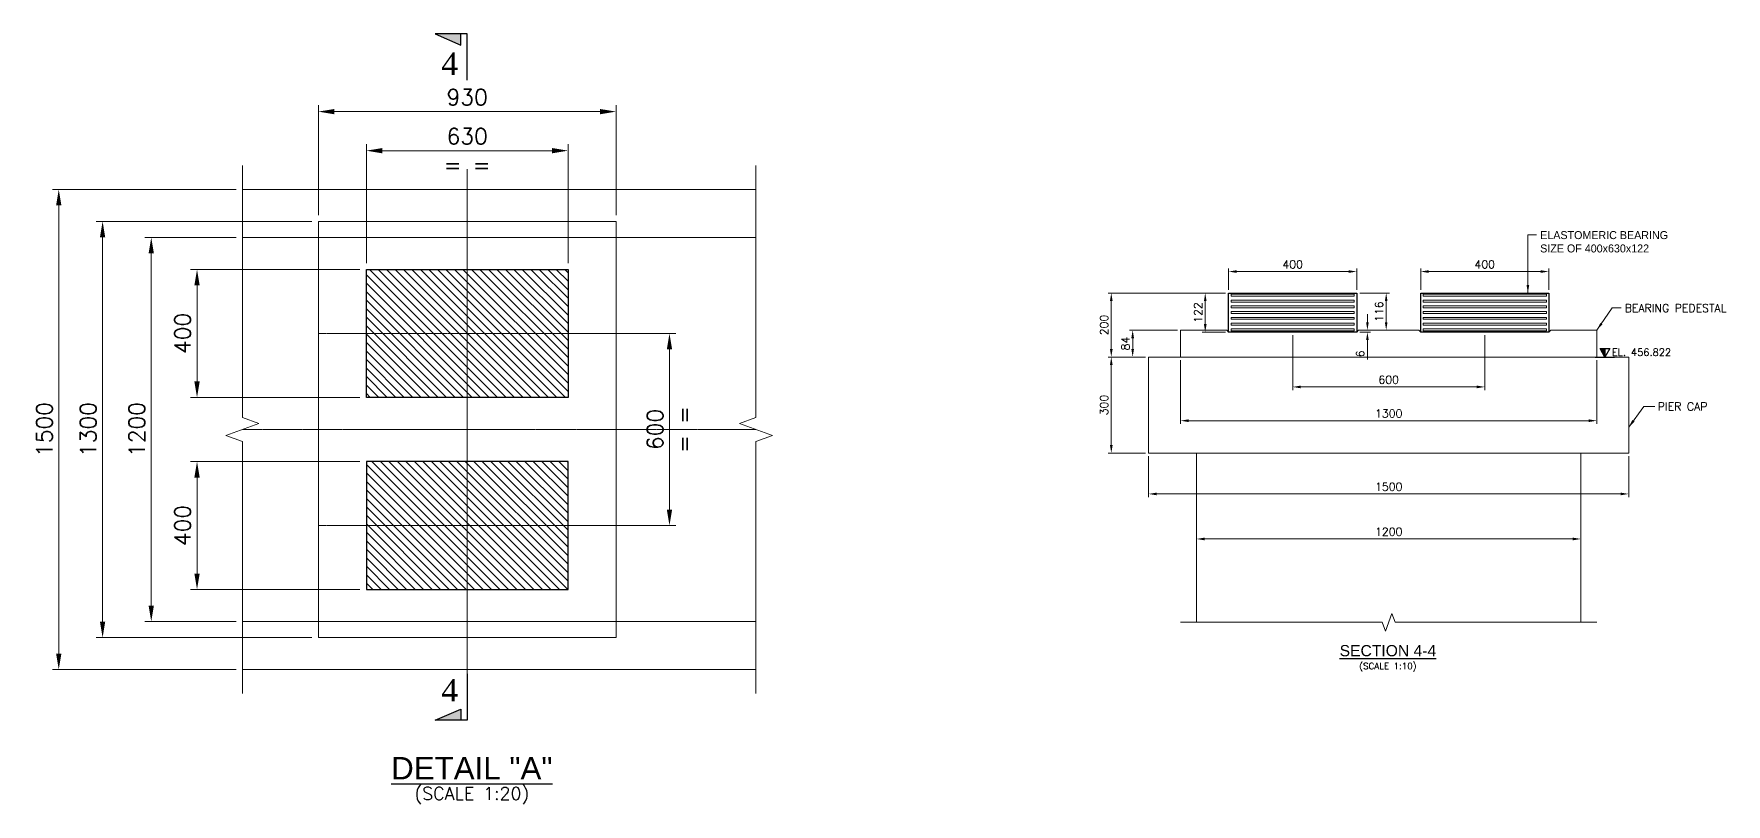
# Model space of a CAD drawing. Extents: x 2542500 to 2835796, y -294794 to -159040.
# Drawn here: x 2633981 to 2639268, y -203049 to -200643 of the extents above; entities that cross this region are included whole.
import ezdxf
from ezdxf.enums import TextEntityAlignment as Align

# ---------------------------------------------------------------- set-up
doc = ezdxf.new("R2010")
doc.units = 0
doc.header["$LTSCALE"] = 8
doc.header["$MEASUREMENT"] = 0
doc.header["$PDMODE"] = 35
doc.linetypes.add('CENTER2', pattern=[1.125, 0.75, -0.125, 0.125, -0.125])
doc.linetypes.add('HIDDEN', pattern=[0.375, 0.25, -0.125])
doc.layers.get('0').update_dxf_attribs({"color": 22, "linetype": 'CONTINUOUS'})
doc.layers.get('DEFPOINTS').update_dxf_attribs({"linetype": 'CONTINUOUS'})
for name, color, linetype in [('BASE PLATE', 6, 'CONTINUOUS'), ('PUMP', 4, 'CONTINUOUS'), ('TEXT M', 1, 'CONTINUOUS')]:
    doc.layers.add(name, color=color, linetype=linetype)
for name, color, linetype, lineweight in [('BEARING', 150, 'CONTINUOUS', 20), ('CENTER', 8, 'CENTER2', 9), ('DIMENSION', 8, 'CONTINUOUS', 18), ('HATCH SOLID', 253, 'CONTINUOUS', 5), ('LEVEL', 6, 'CONTINUOUS', 20), ('R_DASHED', 183, 'HIDDEN', 9), ('R_DIMENSION', 8, 'CONTINUOUS', 15), ('R_HATCH SOLID', 253, 'CONTINUOUS', 5), ('SEC MARK', 1, 'CONTINUOUS', 25), ('TEXT G', 7, 'CONTINUOUS', 18)]:
    doc.layers.add(name, color=color, linetype=linetype, lineweight=lineweight)
doc.styles.add('ARIEL', font='arial.ttf')
doc.styles.add('ROMANDS', font='romand.shx')
doc.styles.add('ROMANS', font='romans.shx')
doc.styles.add('TIMES NR', font='times.ttf')
doc.dimstyles.new('DIM-10', dxfattribs={"dimscale": 10, "dimtxt": 2.5, "dimasz": 2.5, "dimexe": 1, "dimexo": 1, "dimgap": 1, "dimtad": 1, "dimdec": 0, "dimzin": 0, "dimdsep": 46, "dimtxsty": 'ROMANS', "dimcen": 1, "dimclrd": 256, "dimclre": 256, "dimclrt": 7, "dimadec": 0, "dimazin": 0, "dimtfac": 1, "dimtdec": 0, "dimtofl": 0, "dimtmove": 0, "dimatfit": 3, "dimfxl": 1, "dimtolj": 1, "dimtzin": 0, "dimlwd": 9, "dimlwe": 5, "dimarcsym": 0})
doc.dimstyles.new('DIM-20', dxfattribs={"dimscale": 20, "dimtxt": 2.5, "dimasz": 2.5, "dimexe": 1, "dimexo": 1, "dimgap": 1, "dimtad": 1, "dimdec": 0, "dimzin": 0, "dimdsep": 46, "dimtxsty": 'ROMANS', "dimcen": 1, "dimclrd": 256, "dimclre": 256, "dimclrt": 7, "dimadec": 0, "dimazin": 0, "dimtfac": 1, "dimtdec": 0, "dimtofl": 0, "dimtmove": 0, "dimatfit": 3, "dimfxl": 1, "dimtolj": 1, "dimtzin": 0, "dimlwd": 9, "dimlwe": 5, "dimarcsym": 0})

# ---------------------------------------------------------------- blocks, each defined once
blk = doc.blocks.new('*D71')
at = {"layer": 'DEFPOINTS', "color": 0, "transparency": 16777216}
for p in [(2635020, -201008), (2635020, -201379), (2635650, -201379)]:
    blk.add_point(p, dxfattribs=at)
at = {"layer": 'R_DIMENSION', "lineweight": 5, "transparency": 16777216}
for p, q in [((2635020, -201359), (2635020, -200988)), ((2635650, -201359), (2635650, -200988))]:
    blk.add_line(p, q, dxfattribs=at)
at = {"layer": 'R_DIMENSION', "lineweight": 9, "transparency": 16777216}
blk.add_line((2635600, -201008), (2635070, -201008), dxfattribs=at)
at = {"layer": 'R_DIMENSION', "transparency": 16777216}
for points in [[(2635070, -200999.7), (2635070, -201016.3), (2635020, -201008)], [(2635600, -200999.7), (2635600, -201016.3), (2635650, -201008)]]:
    blk.add_solid(points, dxfattribs=at)
at = {"layer": 'R_DIMENSION', "color": 7, "transparency": 16777216, "char_height": 50, "attachment_point": 5, "style": 'ROMANS'}
for s, insert in [('\\A1;630', (2635335, -200963)), ('\\A1;= =', (2635335, -201053))]:
    blk.add_mtext(s, dxfattribs=dict(at, insert=insert))
blk = doc.blocks.new('*D72')
at = {"layer": 'DEFPOINTS', "color": 0, "transparency": 16777216}
for p in [(2634870, -200886), (2634870, -201229), (2635800, -201229)]:
    blk.add_point(p, dxfattribs=at)
at = {"layer": 'R_DIMENSION', "lineweight": 5, "transparency": 16777216}
for p, q in [((2634870, -201209), (2634870, -200866)), ((2635800, -201209), (2635800, -200866))]:
    blk.add_line(p, q, dxfattribs=at)
at = {"layer": 'R_DIMENSION', "lineweight": 9, "transparency": 16777216}
blk.add_line((2635750, -200886), (2634920, -200886), dxfattribs=at)
at = {"layer": 'R_DIMENSION', "transparency": 16777216}
for points in [[(2634920, -200877.7), (2634920, -200894.3), (2634870, -200886)], [(2635750, -200877.7), (2635750, -200894.3), (2635800, -200886)]]:
    blk.add_solid(points, dxfattribs=at)
at = {"layer": 'R_DIMENSION', "color": 7, "transparency": 16777216, "insert": (2635335, -200841), "char_height": 50, "attachment_point": 5, "style": 'ROMANS'}
blk.add_mtext('\\A1;930', dxfattribs=at)
blk = doc.blocks.new('*D73')
at = {"layer": 'DEFPOINTS', "color": 0, "transparency": 16777216}
for p in [(2635020, -201379), (2634491, -201779), (2635020, -201779)]:
    blk.add_point(p, dxfattribs=at)
at = {"layer": 'R_DIMENSION', "lineweight": 5, "transparency": 16777216}
for p, q in [((2635000, -201379), (2634471, -201379)), ((2635000, -201779), (2634471, -201779))]:
    blk.add_line(p, q, dxfattribs=at)
at = {"layer": 'R_DIMENSION', "lineweight": 9, "transparency": 16777216}
blk.add_line((2634491, -201429), (2634491, -201729), dxfattribs=at)
at = {"layer": 'R_DIMENSION', "transparency": 16777216}
for points in [[(2634482.7, -201429), (2634499.3, -201429), (2634491, -201379)], [(2634482.7, -201729), (2634499.3, -201729), (2634491, -201779)]]:
    blk.add_solid(points, dxfattribs=at)
at = {"layer": 'R_DIMENSION', "color": 7, "transparency": 16777216, "insert": (2634446, -201579), "char_height": 50, "attachment_point": 5, "rotation": 90, "style": 'ROMANS'}
blk.add_mtext('\\A1;400', dxfattribs=at)
blk = doc.blocks.new('*D74')
at = {"layer": 'DEFPOINTS', "color": 0, "transparency": 16777216}
for p in [(2635020, -201979), (2634491, -202379), (2635020, -202379)]:
    blk.add_point(p, dxfattribs=at)
at = {"layer": 'R_DIMENSION', "lineweight": 5, "transparency": 16777216}
for p, q in [((2635000, -201979), (2634471, -201979)), ((2635000, -202379), (2634471, -202379))]:
    blk.add_line(p, q, dxfattribs=at)
at = {"layer": 'R_DIMENSION', "lineweight": 9, "transparency": 16777216}
blk.add_line((2634491, -202029), (2634491, -202329), dxfattribs=at)
at = {"layer": 'R_DIMENSION', "transparency": 16777216}
for points in [[(2634482.7, -202029), (2634499.3, -202029), (2634491, -201979)], [(2634482.7, -202329), (2634499.3, -202329), (2634491, -202379)]]:
    blk.add_solid(points, dxfattribs=at)
at = {"layer": 'R_DIMENSION', "color": 7, "transparency": 16777216, "insert": (2634446, -202179), "char_height": 50, "attachment_point": 5, "rotation": 90, "style": 'ROMANS'}
blk.add_mtext('\\A1;400', dxfattribs=at)
blk = doc.blocks.new('*D75')
at = {"layer": 'DEFPOINTS', "color": 0, "transparency": 16777216}
for p in [(2635650, -201579), (2635967, -201579), (2635650, -202179)]:
    blk.add_point(p, dxfattribs=at)
at = {"layer": 'R_DIMENSION', "lineweight": 5, "transparency": 16777216}
for p, q in [((2635670, -201579), (2635987, -201579)), ((2635670, -202179), (2635987, -202179))]:
    blk.add_line(p, q, dxfattribs=at)
at = {"layer": 'R_DIMENSION', "lineweight": 9, "transparency": 16777216}
blk.add_line((2635967, -202129), (2635967, -201629), dxfattribs=at)
at = {"layer": 'R_DIMENSION', "transparency": 16777216}
for points in [[(2635958.7, -201629), (2635975.3, -201629), (2635967, -201579)], [(2635958.7, -202129), (2635975.3, -202129), (2635967, -202179)]]:
    blk.add_solid(points, dxfattribs=at)
at = {"layer": 'R_DIMENSION', "color": 7, "transparency": 16777216, "char_height": 50, "attachment_point": 5, "rotation": 90, "style": 'ROMANS'}
for s, insert in [('\\A1;600', (2635922, -201879)), ('\\A1;= =', (2636012, -201879))]:
    blk.add_mtext(s, dxfattribs=dict(at, insert=insert))
blk = doc.blocks.new('*D76')
at = {"layer": 'DEFPOINTS', "color": 0, "transparency": 16777216}
for p in [(2634348, -201279), (2634633, -201279), (2634633, -202479)]:
    blk.add_point(p, dxfattribs=at)
at = {"layer": 'R_DIMENSION', "lineweight": 5, "transparency": 16777216}
for p, q in [((2634613, -201279), (2634328, -201279)), ((2634613, -202479), (2634328, -202479))]:
    blk.add_line(p, q, dxfattribs=at)
at = {"layer": 'R_DIMENSION', "lineweight": 9, "transparency": 16777216}
blk.add_line((2634348, -202429), (2634348, -201329), dxfattribs=at)
at = {"layer": 'R_DIMENSION', "transparency": 16777216}
for points in [[(2634339.7, -201329), (2634356.3, -201329), (2634348, -201279)], [(2634339.7, -202429), (2634356.3, -202429), (2634348, -202479)]]:
    blk.add_solid(points, dxfattribs=at)
at = {"layer": 'R_DIMENSION', "color": 7, "transparency": 16777216, "insert": (2634303, -201879), "char_height": 50, "attachment_point": 5, "rotation": 90, "style": 'ROMANS'}
blk.add_mtext('\\A1;1200', dxfattribs=at)
blk = doc.blocks.new('*D77')
at = {"layer": 'DEFPOINTS', "color": 0, "transparency": 16777216}
for p in [(2634870, -201229), (2634196, -202529), (2634870, -202529)]:
    blk.add_point(p, dxfattribs=at)
at = {"layer": 'R_DIMENSION', "lineweight": 5, "transparency": 16777216}
for p, q in [((2634850, -201229), (2634176, -201229)), ((2634850, -202529), (2634176, -202529))]:
    blk.add_line(p, q, dxfattribs=at)
at = {"layer": 'R_DIMENSION', "lineweight": 9, "transparency": 16777216}
blk.add_line((2634196, -201279), (2634196, -202479), dxfattribs=at)
at = {"layer": 'R_DIMENSION', "transparency": 16777216}
for points in [[(2634187.7, -201279), (2634204.3, -201279), (2634196, -201229)], [(2634187.7, -202479), (2634204.3, -202479), (2634196, -202529)]]:
    blk.add_solid(points, dxfattribs=at)
at = {"layer": 'R_DIMENSION', "color": 7, "transparency": 16777216, "insert": (2634151, -201879), "char_height": 50, "attachment_point": 5, "rotation": 90, "style": 'ROMANS'}
blk.add_mtext('\\A1;1300', dxfattribs=at)
blk = doc.blocks.new('*D78')
at = {"layer": 'DEFPOINTS', "color": 0, "transparency": 16777216}
for p in [(2634633, -201129), (2634059, -202629), (2634633, -202629)]:
    blk.add_point(p, dxfattribs=at)
at = {"layer": 'R_DIMENSION', "lineweight": 5, "transparency": 16777216}
for p, q in [((2634613, -201129), (2634039, -201129)), ((2634613, -202629), (2634039, -202629))]:
    blk.add_line(p, q, dxfattribs=at)
at = {"layer": 'R_DIMENSION', "lineweight": 9, "transparency": 16777216}
blk.add_line((2634059, -201179), (2634059, -202579), dxfattribs=at)
at = {"layer": 'R_DIMENSION', "transparency": 16777216}
for points in [[(2634050.7, -201179), (2634067.3, -201179), (2634059, -201129)], [(2634050.7, -202579), (2634067.3, -202579), (2634059, -202629)]]:
    blk.add_solid(points, dxfattribs=at)
at = {"layer": 'R_DIMENSION', "color": 7, "transparency": 16777216, "insert": (2634014, -201879), "char_height": 50, "attachment_point": 5, "rotation": 90, "style": 'ROMANS'}
blk.add_mtext('\\A1;1500', dxfattribs=at)
blk = doc.blocks.new('*D79')
at = {"layer": 'DEFPOINTS', "color": 0, "transparency": 16777216}
for p in [(2637564, -201652.7), (2638864, -201652.7), (2637564, -201851.5)]:
    blk.add_point(p, dxfattribs=at)
at = {"layer": 'DIMENSION', "lineweight": 5, "transparency": 16777216}
for p, q in [((2637564, -201662.7), (2637564, -201861.5)), ((2638864, -201662.7), (2638864, -201861.5))]:
    blk.add_line(p, q, dxfattribs=at)
at = {"layer": 'DIMENSION', "lineweight": 9, "transparency": 16777216}
blk.add_line((2638839, -201851.5), (2637589, -201851.5), dxfattribs=at)
at = {"layer": 'DIMENSION', "transparency": 16777216}
for points in [[(2637589, -201847.3), (2637589, -201855.7), (2637564, -201851.5)], [(2638839, -201847.3), (2638839, -201855.7), (2638864, -201851.5)]]:
    blk.add_solid(points, dxfattribs=at)
at = {"layer": 'DIMENSION', "color": 7, "transparency": 16777216, "insert": (2638214, -201829), "char_height": 25, "attachment_point": 5, "style": 'ROMANS'}
blk.add_mtext('\\A1;1300', dxfattribs=at)
blk = doc.blocks.new('*D80')
at = {"layer": 'DEFPOINTS', "color": 0, "transparency": 16777216}
for p in [(2637464, -201952.7), (2638964, -201952.7), (2637464, -202080.3)]:
    blk.add_point(p, dxfattribs=at)
at = {"layer": 'DIMENSION', "lineweight": 5, "transparency": 16777216}
for p, q in [((2637464, -201962.7), (2637464, -202090.3)), ((2638964, -201962.7), (2638964, -202090.3))]:
    blk.add_line(p, q, dxfattribs=at)
at = {"layer": 'DIMENSION', "lineweight": 9, "transparency": 16777216}
blk.add_line((2638939, -202080.3), (2637489, -202080.3), dxfattribs=at)
at = {"layer": 'DIMENSION', "transparency": 16777216}
for points in [[(2637489, -202076.2), (2637489, -202084.5), (2637464, -202080.3)], [(2638939, -202076.2), (2638939, -202084.5), (2638964, -202080.3)]]:
    blk.add_solid(points, dxfattribs=at)
at = {"layer": 'DIMENSION', "color": 7, "transparency": 16777216, "insert": (2638214, -202057.8), "char_height": 25, "attachment_point": 5, "style": 'ROMANS'}
blk.add_mtext('\\A1;1500', dxfattribs=at)
blk = doc.blocks.new('*D81')
at = {"layer": 'DEFPOINTS', "color": 0, "transparency": 16777216}
for p in [(2637414.1, -201568.7), (2637564, -201568.7), (2637464, -201652.7)]:
    blk.add_point(p, dxfattribs=at)
at = {"layer": 'DIMENSION', "lineweight": 5, "transparency": 16777216}
for p, q in [((2637554, -201568.7), (2637404.1, -201568.7)), ((2637454, -201652.7), (2637404.1, -201652.7))]:
    blk.add_line(p, q, dxfattribs=at)
at = {"layer": 'DIMENSION', "lineweight": 9, "transparency": 16777216}
blk.add_line((2637414.1, -201627.7), (2637414.1, -201593.7), dxfattribs=at)
at = {"layer": 'DIMENSION', "transparency": 16777216}
for points in [[(2637409.9, -201593.7), (2637418.3, -201593.7), (2637414.1, -201568.7)], [(2637409.9, -201627.7), (2637418.3, -201627.7), (2637414.1, -201652.7)]]:
    blk.add_solid(points, dxfattribs=at)
at = {"layer": 'DIMENSION', "color": 7, "transparency": 16777216, "insert": (2637391.6, -201610.7), "char_height": 25, "attachment_point": 5, "rotation": 90, "style": 'ROMANS'}
blk.add_mtext('\\A1;84', dxfattribs=at)
blk = doc.blocks.new('*D82')
at = {"layer": 'DEFPOINTS', "color": 0, "transparency": 16777216}
for p in [(2637347.3, -201452.7), (2637714, -201452.7), (2637464, -201652.7)]:
    blk.add_point(p, dxfattribs=at)
at = {"layer": 'DIMENSION', "lineweight": 5, "transparency": 16777216}
for p, q in [((2637704, -201452.7), (2637337.3, -201452.7)), ((2637454, -201652.7), (2637337.3, -201652.7))]:
    blk.add_line(p, q, dxfattribs=at)
at = {"layer": 'DIMENSION', "lineweight": 9, "transparency": 16777216}
blk.add_line((2637347.3, -201627.7), (2637347.3, -201477.7), dxfattribs=at)
at = {"layer": 'DIMENSION', "transparency": 16777216}
for points in [[(2637343.1, -201477.7), (2637351.5, -201477.7), (2637347.3, -201452.7)], [(2637343.1, -201627.7), (2637351.5, -201627.7), (2637347.3, -201652.7)]]:
    blk.add_solid(points, dxfattribs=at)
at = {"layer": 'DIMENSION', "color": 7, "transparency": 16777216, "insert": (2637324.8, -201552.7), "char_height": 25, "attachment_point": 5, "rotation": 90, "style": 'ROMANS'}
blk.add_mtext('\\A1;200', dxfattribs=at)
blk = doc.blocks.new('*D83')
at = {"layer": 'DEFPOINTS', "color": 0, "transparency": 16777216}
for p in [(2637464, -201652.7), (2637347.3, -201952.7), (2637464, -201952.7)]:
    blk.add_point(p, dxfattribs=at)
at = {"layer": 'DIMENSION', "lineweight": 5, "transparency": 16777216}
for p, q in [((2637454, -201652.7), (2637337.3, -201652.7)), ((2637454, -201952.7), (2637337.3, -201952.7))]:
    blk.add_line(p, q, dxfattribs=at)
at = {"layer": 'DIMENSION', "lineweight": 9, "transparency": 16777216}
blk.add_line((2637347.3, -201677.7), (2637347.3, -201927.7), dxfattribs=at)
at = {"layer": 'DIMENSION', "transparency": 16777216}
for points in [[(2637343.1, -201677.7), (2637351.5, -201677.7), (2637347.3, -201652.7)], [(2637343.1, -201927.7), (2637351.5, -201927.7), (2637347.3, -201952.7)]]:
    blk.add_solid(points, dxfattribs=at)
at = {"layer": 'DIMENSION', "color": 7, "transparency": 16777216, "insert": (2637324.8, -201802.7), "char_height": 25, "attachment_point": 5, "rotation": 90, "style": 'ROMANS'}
blk.add_mtext('\\A1;300', dxfattribs=at)
blk = doc.blocks.new('*D84')
at = {"layer": 'DEFPOINTS', "color": 0, "transparency": 16777216}
for p in [(2637714, -201385.6), (2637714, -201452.7), (2638114, -201452.7)]:
    blk.add_point(p, dxfattribs=at)
at = {"layer": 'DIMENSION', "lineweight": 5, "transparency": 16777216}
for p, q in [((2637714, -201442.7), (2637714, -201375.6)), ((2638114, -201442.7), (2638114, -201375.6))]:
    blk.add_line(p, q, dxfattribs=at)
at = {"layer": 'DIMENSION', "lineweight": 9, "transparency": 16777216}
blk.add_line((2638089, -201385.6), (2637739, -201385.6), dxfattribs=at)
at = {"layer": 'DIMENSION', "transparency": 16777216}
for points in [[(2637739, -201381.4), (2637739, -201389.8), (2637714, -201385.6)], [(2638089, -201381.4), (2638089, -201389.8), (2638114, -201385.6)]]:
    blk.add_solid(points, dxfattribs=at)
at = {"layer": 'DIMENSION', "color": 7, "transparency": 16777216, "insert": (2637914, -201363.1), "char_height": 25, "attachment_point": 5, "style": 'ROMANS'}
blk.add_mtext('\\A1;400', dxfattribs=at)
blk = doc.blocks.new('*D85')
at = {"layer": 'DEFPOINTS', "color": 0, "transparency": 16777216}
for p in [(2638714, -201385.6), (2638314, -201452.7), (2638714, -201452.7)]:
    blk.add_point(p, dxfattribs=at)
at = {"layer": 'DIMENSION', "lineweight": 5, "transparency": 16777216}
for p, q in [((2638314, -201442.7), (2638314, -201375.6)), ((2638714, -201442.7), (2638714, -201375.6))]:
    blk.add_line(p, q, dxfattribs=at)
at = {"layer": 'DIMENSION', "lineweight": 9, "transparency": 16777216}
blk.add_line((2638339, -201385.6), (2638689, -201385.6), dxfattribs=at)
at = {"layer": 'DIMENSION', "transparency": 16777216}
for points in [[(2638339, -201381.4), (2638339, -201389.8), (2638314, -201385.6)], [(2638689, -201381.4), (2638689, -201389.8), (2638714, -201385.6)]]:
    blk.add_solid(points, dxfattribs=at)
at = {"layer": 'DIMENSION', "color": 7, "transparency": 16777216, "insert": (2638514, -201363.1), "char_height": 25, "attachment_point": 5, "style": 'ROMANS'}
blk.add_mtext('\\A1;400', dxfattribs=at)
blk = doc.blocks.new('*D86')
at = {"layer": 'DEFPOINTS', "color": 0, "transparency": 16777216}
for p in [(2637914, -201574.7), (2638514, -201574.7), (2638514, -201746)]:
    blk.add_point(p, dxfattribs=at)
at = {"layer": 'DIMENSION', "lineweight": 5, "transparency": 16777216}
for p, q in [((2637914, -201584.7), (2637914, -201756)), ((2638514, -201584.7), (2638514, -201756))]:
    blk.add_line(p, q, dxfattribs=at)
at = {"layer": 'DIMENSION', "lineweight": 9, "transparency": 16777216}
blk.add_line((2637939, -201746), (2638489, -201746), dxfattribs=at)
at = {"layer": 'DIMENSION', "transparency": 16777216}
for points in [[(2637939, -201741.8), (2637939, -201750.2), (2637914, -201746)], [(2638489, -201741.8), (2638489, -201750.2), (2638514, -201746)]]:
    blk.add_solid(points, dxfattribs=at)
at = {"layer": 'DIMENSION', "color": 7, "transparency": 16777216, "insert": (2638214, -201723.5), "char_height": 25, "attachment_point": 5, "style": 'ROMANS'}
blk.add_mtext('\\A1;600', dxfattribs=at)
blk = doc.blocks.new('A$C71181FDA')
at = {"layer": 'HATCH SOLID', "ltscale": 100}
blk.add_hatch(color=256, dxfattribs=at).paths.add_polyline_path([(948, 0), (948, 828), (474, 828)])
at = {"layer": 'SEC MARK'}
for p, q in [((0, 0), (1896, 0)), ((948, 828), (948, 0))]:
    blk.add_line(p, q, dxfattribs=at)
blk.add_lwpolyline([(948, 0), (474, 828), (1422, 828), (948, 0)], dxfattribs=at)
blk = doc.blocks.new('*D87')
at = {"layer": 'DEFPOINTS', "color": 0, "transparency": 16777216}
for p in [(2638114, -201574.7), (2638120, -201568.7), (2638147.5, -201574.7)]:
    blk.add_point(p, dxfattribs=at)
at = {"layer": 'DIMENSION', "lineweight": 9, "transparency": 16777216}
for p, q in [((2638147.5, -201543.7), (2638147.5, -201518.7)), ((2638147.5, -201599.7), (2638147.5, -201660.1))]:
    blk.add_line(p, q, dxfattribs=at)
at = {"layer": 'DIMENSION', "lineweight": 5, "transparency": 16777216}
for p, q in [((2638124, -201574.7), (2638157.5, -201574.7)), ((2638130, -201568.7), (2638157.5, -201568.7))]:
    blk.add_line(p, q, dxfattribs=at)
at = {"layer": 'DIMENSION', "transparency": 16777216}
for points in [[(2638143.4, -201543.7), (2638151.7, -201543.7), (2638147.5, -201568.7)], [(2638143.4, -201599.7), (2638151.7, -201599.7), (2638147.5, -201574.7)]]:
    blk.add_solid(points, dxfattribs=at)
at = {"layer": 'DIMENSION', "color": 7, "transparency": 16777216, "insert": (2638125, -201642.4), "char_height": 25, "attachment_point": 5, "rotation": 90, "style": 'ROMANS'}
blk.add_mtext('\\A1;6', dxfattribs=at)
blk = doc.blocks.new('*D88')
at = {"layer": 'DEFPOINTS', "color": 0, "transparency": 16777216}
for p in [(2638114, -201452.7), (2638206.2, -201452.7), (2638120, -201568.7)]:
    blk.add_point(p, dxfattribs=at)
at = {"layer": 'DIMENSION', "lineweight": 5, "transparency": 16777216}
for p, q in [((2638124, -201452.7), (2638216.2, -201452.7)), ((2638130, -201568.7), (2638216.2, -201568.7))]:
    blk.add_line(p, q, dxfattribs=at)
at = {"layer": 'DIMENSION', "lineweight": 9, "transparency": 16777216}
blk.add_line((2638206.2, -201543.7), (2638206.2, -201477.7), dxfattribs=at)
at = {"layer": 'DIMENSION', "transparency": 16777216}
for points in [[(2638202, -201477.7), (2638210.3, -201477.7), (2638206.2, -201452.7)], [(2638202, -201543.7), (2638210.3, -201543.7), (2638206.2, -201568.7)]]:
    blk.add_solid(points, dxfattribs=at)
at = {"layer": 'DIMENSION', "color": 7, "transparency": 16777216, "insert": (2638183.7, -201510.7), "char_height": 25, "attachment_point": 5, "rotation": 90, "style": 'ROMANS'}
blk.add_mtext('\\A1;116', dxfattribs=at)
blk = doc.blocks.new('*D89')
at = {"layer": 'DEFPOINTS', "color": 0, "transparency": 16777216}
for p in [(2637714, -201452.7), (2637640.8, -201574.7), (2637714, -201574.7)]:
    blk.add_point(p, dxfattribs=at)
at = {"layer": 'DIMENSION', "lineweight": 5, "transparency": 16777216}
for p, q in [((2637704, -201452.7), (2637630.8, -201452.7)), ((2637704, -201574.7), (2637630.8, -201574.7))]:
    blk.add_line(p, q, dxfattribs=at)
at = {"layer": 'DIMENSION', "lineweight": 9, "transparency": 16777216}
blk.add_line((2637640.8, -201477.7), (2637640.8, -201549.7), dxfattribs=at)
at = {"layer": 'DIMENSION', "transparency": 16777216}
for points in [[(2637636.7, -201477.7), (2637645, -201477.7), (2637640.8, -201452.7)], [(2637636.7, -201549.7), (2637645, -201549.7), (2637640.8, -201574.7)]]:
    blk.add_solid(points, dxfattribs=at)
at = {"layer": 'DIMENSION', "color": 7, "transparency": 16777216, "insert": (2637618.3, -201513.7), "char_height": 25, "attachment_point": 5, "rotation": 90, "style": 'ROMANS'}
blk.add_mtext('\\A1;122', dxfattribs=at)
blk = doc.blocks.new('A$C6F2721C1')
at = {"layer": 'HATCH SOLID'}
blk.add_hatch(color=256, dxfattribs=at).paths.add_polyline_path([(188, 100), (362, 100), (362, 500)])
at = {"layer": 'SEC MARK'}
blk.add_lwpolyline([(-362, 0), (362, 0), (362, 500), (188, 100), (362, 100)], dxfattribs=at)
at = {"layer": 'SEC MARK', "style": 'TIMES NR'}
blk.add_attdef('SECTEXT', text='', height=350, dxfattribs=at).set_placement((-104, 275), align=Align.MIDDLE_CENTER)
blk = doc.blocks.new('*D90')
at = {"layer": 'DEFPOINTS', "color": 0, "transparency": 16777216}
for p in [(2637614, -202146), (2638814, -202146), (2638814, -202221)]:
    blk.add_point(p, dxfattribs=at)
at = {"layer": 'DIMENSION', "lineweight": 5, "transparency": 16777216}
for p, q in [((2637614, -202156), (2637614, -202231)), ((2638814, -202156), (2638814, -202231))]:
    blk.add_line(p, q, dxfattribs=at)
at = {"layer": 'DIMENSION', "lineweight": 9, "transparency": 16777216}
blk.add_line((2637639, -202221), (2638789, -202221), dxfattribs=at)
at = {"layer": 'DIMENSION', "transparency": 16777216}
for points in [[(2637639, -202216.8), (2637639, -202225.2), (2637614, -202221)], [(2638789, -202216.8), (2638789, -202225.2), (2638814, -202221)]]:
    blk.add_solid(points, dxfattribs=at)
at = {"layer": 'DIMENSION', "color": 7, "transparency": 16777216, "insert": (2638214, -202198.5), "char_height": 25, "attachment_point": 5, "style": 'ROMANS'}
blk.add_mtext('\\A1;1200', dxfattribs=at)

msp = doc.modelspace()

# ---------------------------------------------------------------- hatches: boundary and pattern name
at = {"layer": 'R_HATCH SOLID'}
h = msp.add_hatch(dxfattribs=at)
h.set_pattern_fill('ANSI31', color=256, scale=150, angle=-270)
h.set_pattern_definition([(135, (2840622.348, 2165315.11), (-13.25825215, -13.25825215), [])])
h.paths.add_polyline_path([(2635650, -201379), (2635650, -201779), (2635020, -201779), (2635020, -201379)])
h = msp.add_hatch(dxfattribs=at)
h.set_pattern_fill('ANSI31', color=256, scale=150, angle=-270)
h.set_pattern_definition([(135, (2840622.348, 2165465.11), (-13.25825215, -13.25825215), [])])
h.paths.add_polyline_path([(2635650, -202379), (2635650, -201979), (2635020, -201979), (2635020, -202379)])

# ---------------------------------------------------------------- linework, layer by layer
at = {"lineweight": 13, "ltscale": 0.13}
for points in [[(2634633, -201054), (2634633, -201841.5), (2634684.5, -201860.2), (2634581.5, -201897.7), (2634633, -201916.5), (2634633, -202704)], [(2636237, -201054), (2636237, -201841.5), (2636185.5, -201860.2), (2636288.5, -201897.7), (2636237, -201916.5), (2636237, -202704)], [(2634633, -201129), (2636237, -201129)], [(2637614, -202481), (2637614, -201952.7), (2638814, -201952.7), (2638814, -202481)], [(2637564, -202481), (2638194, -202481), (2638204, -202508.5), (2638224, -202453.5), (2638234, -202481), (2638864, -202481)], [(2636237, -202629), (2634633, -202629)]]:
    msp.add_lwpolyline(points, dxfattribs=at)
msp.add_lwpolyline([(2637464, -201652.7), (2638964, -201652.7), (2638964, -201952.7), (2637464, -201952.7)], close=True, dxfattribs=at)
at = {"layer": 'BASE PLATE'}
for points in [[(2635650, -201379), (2635650, -201779), (2635020, -201779), (2635020, -201379)], [(2637714, -201452.7), (2638114, -201452.7), (2638114, -201574.7), (2637714, -201574.7)], [(2638314, -201452.7), (2638714, -201452.7), (2638714, -201574.7), (2638314, -201574.7)], [(2635650, -202379), (2635650, -201979), (2635020, -201979), (2635020, -202379)]]:
    msp.add_lwpolyline(points, close=True, dxfattribs=at)
at = {"layer": 'BEARING', "flags": 128}
for points in [[(2635800, -201229), (2635800, -202529), (2634870, -202529), (2634870, -201229)], [(2638720, -201568.7), (2638864, -201568.7), (2638864, -201652.7), (2637564, -201652.7), (2637564, -201568.7), (2637708, -201568.7), (2637714, -201574.7), (2638114, -201574.7), (2638120, -201568.7), (2638308, -201568.7), (2638314, -201574.7), (2638714, -201574.7)]]:
    msp.add_lwpolyline(points, close=True, dxfattribs=at)
at = {"layer": 'CENTER'}
for p, q in [((2635335, -202680.7), (2635335, -201065.8)), ((2634870, -201579), (2635800, -201579)), ((2634633, -201879), (2636237, -201879)), ((2634870, -202179), (2635800, -202179))]:
    msp.add_line(p, q, dxfattribs=at)
at = {"layer": 'R_DASHED', "linetype": 'HIDDEN'}
for points in [[(2634633, -201279), (2636237, -201279)], [(2636237, -202479), (2634633, -202479)]]:
    msp.add_lwpolyline(points, dxfattribs=at)
at = {"layer": 'R_HATCH SOLID', "flags": 128}
for points in [[(2638106.5, -201456.7), (2637721.5, -201456.7), (2637721.5, -201462.7), (2638106.5, -201462.7)], [(2638106.5, -201480.7), (2637721.5, -201480.7), (2637721.5, -201474.7), (2638106.5, -201474.7)], [(2638321.5, -201456.7), (2638706.5, -201456.7), (2638706.5, -201462.7), (2638321.5, -201462.7)], [(2638321.5, -201480.7), (2638706.5, -201480.7), (2638706.5, -201474.7), (2638321.5, -201474.7)], [(2638106.5, -201498.7), (2637721.5, -201498.7), (2637721.5, -201492.7), (2638106.5, -201492.7)], [(2638106.5, -201516.7), (2637721.5, -201516.7), (2637721.5, -201510.7), (2638106.5, -201510.7)], [(2638106.5, -201534.7), (2637721.5, -201534.7), (2637721.5, -201528.7), (2638106.5, -201528.7)], [(2638321.5, -201498.7), (2638706.5, -201498.7), (2638706.5, -201492.7), (2638321.5, -201492.7)], [(2638321.5, -201516.7), (2638706.5, -201516.7), (2638706.5, -201510.7), (2638321.5, -201510.7)], [(2638321.5, -201534.7), (2638706.5, -201534.7), (2638706.5, -201528.7), (2638321.5, -201528.7)], [(2638106.5, -201552.7), (2637721.5, -201552.7), (2637721.5, -201546.7), (2638106.5, -201546.7)], [(2638106.5, -201570.7), (2637721.5, -201570.7), (2637721.5, -201564.7), (2638106.5, -201564.7)], [(2638321.5, -201552.7), (2638706.5, -201552.7), (2638706.5, -201546.7), (2638321.5, -201546.7)], [(2638321.5, -201570.7), (2638706.5, -201570.7), (2638706.5, -201564.7), (2638321.5, -201564.7)]]:
    msp.add_lwpolyline(points, close=True, dxfattribs=at)

# ---------------------------------------------------------------- block references
at = {"layer": 'HATCH SOLID'}
ref = msp.add_blockref('A$C6F2721C1', (2635335, -200715.5), dxfattribs=dict(at, xscale=0.2, yscale=0.2, zscale=0.2, rotation=90))
ref.add_attrib('SECTEXT', '4', dxfattribs={"layer": 'SEC MARK', "height": 70, "style": 'TIMES NR'}).set_placement((2635280.4, -200736.4), align=Align.MIDDLE_CENTER)
ref = msp.add_blockref('A$C6F2721C1', (2635335, -202715), dxfattribs=dict(at, xscale=-0.2, yscale=0.2, zscale=0.2, rotation=90))
ref.add_attrib('SECTEXT', '4', dxfattribs={"layer": 'SEC MARK', "height": 70, "style": 'TIMES NR'}).set_placement((2635280.4, -202693.6), align=Align.MIDDLE_CENTER)
at = {"layer": 'PUMP', "xscale": 0.03170279535305767, "yscale": 0.03170279535305767, "zscale": 0.03170279535305767}
msp.add_blockref('A$C71181FDA', (2638859.5, -201652.7), dxfattribs=at)

# ---------------------------------------------------------------- texts
at = {"layer": 'LEVEL', "insert": (2638911.1, -201626.4), "char_height": 22.5, "attachment_point": 1, "style": 'ROMANDS'}
msp.add_mtext('EL. 456.822', dxfattribs=at)
at = {"layer": 'TEXT G', "style": 'ROMANS'}
for s, height, p in [('(SCALE 1:10)', 20, (2638211.5, -202607.9)), ('(SCALE 1:20)', 40, (2635349.5, -202996.1))]:
    msp.add_text(s, height=height, dxfattribs=at).set_placement(p, align=Align.TOP_CENTER)
at = {"layer": 'TEXT G', "char_height": 25, "attachment_point": 1, "style": 'ROMANS'}
for s, insert, width in [('{\\fUnivers|b0|i0|c0|p34;ELASTOMERIC BEARING SIZE OF 400x630x122}', (2638687.3, -201259.2), 470.261), ('BEARING PEDESTAL ', (2638951.1, -201487.3), 353.571), ('PIER CAP', (2639054.5, -201794.7), 353.571)]:
    msp.add_mtext(s, dxfattribs=dict(at, insert=insert, width=width))
at = {"layer": 'TEXT M', "attachment_point": 8, "style": 'ARIEL'}
for s, insert, char_height, width in [('\\pt630;{\\LSECTION 4-4}', (2638211.5, -202587.9), 35, 300.19), ('{\\L\\C1;DETAIL "A"}', (2635349.5, -202972.1), 70, 2265.298)]:
    msp.add_mtext(s, dxfattribs=dict(at, insert=insert, char_height=char_height, width=width))

# ---------------------------------------------------------------- dimensions: what is measured, and where the dimension line sits
at = {"layer": 'DIMENSION'}
for base, p1, p2, picture, middle in [((2637714, -201385.6), (2638114, -201452.7), (2637714, -201452.7), '*D84', (2637914, -201363.1)), ((2638714, -201385.6), (2638314, -201452.7), (2638714, -201452.7), '*D85', (2638514, -201363.1)), ((2638514, -201746), (2637914, -201574.7), (2638514, -201574.7), '*D86', (2638214, -201723.5)), ((2637564, -201851.5), (2638864, -201652.7), (2637564, -201652.7), '*D79', (2638214, -201829)), ((2637464, -202080.3), (2638964, -201952.7), (2637464, -201952.7), '*D80', (2638214, -202057.8)), ((2638814, -202221), (2637614, -202146), (2638814, -202146), '*D90', (2638214, -202198.5))]:
    dim = msp.add_linear_dim(base=base, p1=p1, p2=p2, dimstyle='DIM-10', dxfattribs=at)
    dim.commit()
    dim.dimension.update_dxf_attribs({"geometry": picture, "text_midpoint": middle})
for base, p1, p2, picture, middle in [((2637347.3, -201452.7), (2637464, -201652.7), (2637714, -201452.7), '*D82', (2637324.8, -201552.7)), ((2637640.8, -201574.7), (2637714, -201452.7), (2637714, -201574.7), '*D89', (2637618.3, -201513.7)), ((2638206.2, -201452.7), (2638120, -201568.7), (2638114, -201452.7), '*D88', (2638183.7, -201510.7)), ((2638147.5, -201574.7), (2638120, -201568.7), (2638114, -201574.7), '*D87', (2638125, -201642.4)), ((2637414.1, -201568.7), (2637464, -201652.7), (2637564, -201568.7), '*D81', (2637391.6, -201610.7)), ((2637347.3, -201952.7), (2637464, -201652.7), (2637464, -201952.7), '*D83', (2637324.8, -201802.7))]:
    dim = msp.add_linear_dim(base=base, p1=p1, p2=p2, angle=90, dimstyle='DIM-10', dxfattribs=at)
    dim.commit()
    dim.dimension.update_dxf_attribs({"geometry": picture, "text_midpoint": middle})
at = {"layer": 'R_DIMENSION'}
dim = msp.add_linear_dim(base=(2634870, -200886), p1=(2635800, -201229), p2=(2634870, -201229), dimstyle='DIM-20', dxfattribs=at)
dim.commit()
dim.dimension.update_dxf_attribs({"geometry": '*D72', "text_midpoint": (2635335, -200841)})
dim = msp.add_linear_dim(base=(2635020, -201008), p1=(2635650, -201379), p2=(2635020, -201379), text='<>\\X= =', dimstyle='DIM-20', dxfattribs=at)
dim.commit()
dim.dimension.update_dxf_attribs({"geometry": '*D71', "text_midpoint": (2635335, -201008)})
for base, p1, p2, picture, middle in [((2634059, -202629), (2634633, -201129), (2634633, -202629), '*D78', (2634014, -201879)), ((2634196, -202529), (2634870, -201229), (2634870, -202529), '*D77', (2634151, -201879)), ((2634348, -201279), (2634633, -202479), (2634633, -201279), '*D76', (2634303, -201879)), ((2634491, -201779), (2635020, -201379), (2635020, -201779), '*D73', (2634446, -201579)), ((2634491, -202379), (2635020, -201979), (2635020, -202379), '*D74', (2634446, -202179))]:
    dim = msp.add_linear_dim(base=base, p1=p1, p2=p2, angle=90, dimstyle='DIM-20', dxfattribs=at)
    dim.commit()
    dim.dimension.update_dxf_attribs({"geometry": picture, "text_midpoint": middle})
dim = msp.add_linear_dim(base=(2635967, -201579), p1=(2635650, -202179), p2=(2635650, -201579), angle=90, text='<>\\X= =', dimstyle='DIM-20', dxfattribs=at)
dim.commit()
dim.dimension.update_dxf_attribs({"geometry": '*D75', "text_midpoint": (2635967, -201879)})

# ---------------------------------------------------------------- leaders
at = {"layer": 'DIMENSION'}
for points in [[(2638648.8, -201452.7), (2638648.8, -201270.9), (2638676, -201270.9)], [(2638864.3, -201568.7), (2638912.6, -201498.9), (2638939.8, -201498.9)], [(2638964, -201871.9), (2639011.1, -201806.9), (2639045.5, -201806.9)]]:
    msp.add_leader(points, dimstyle='DIM-10', dxfattribs=at)

doc.saveas('drawing.dxf')
